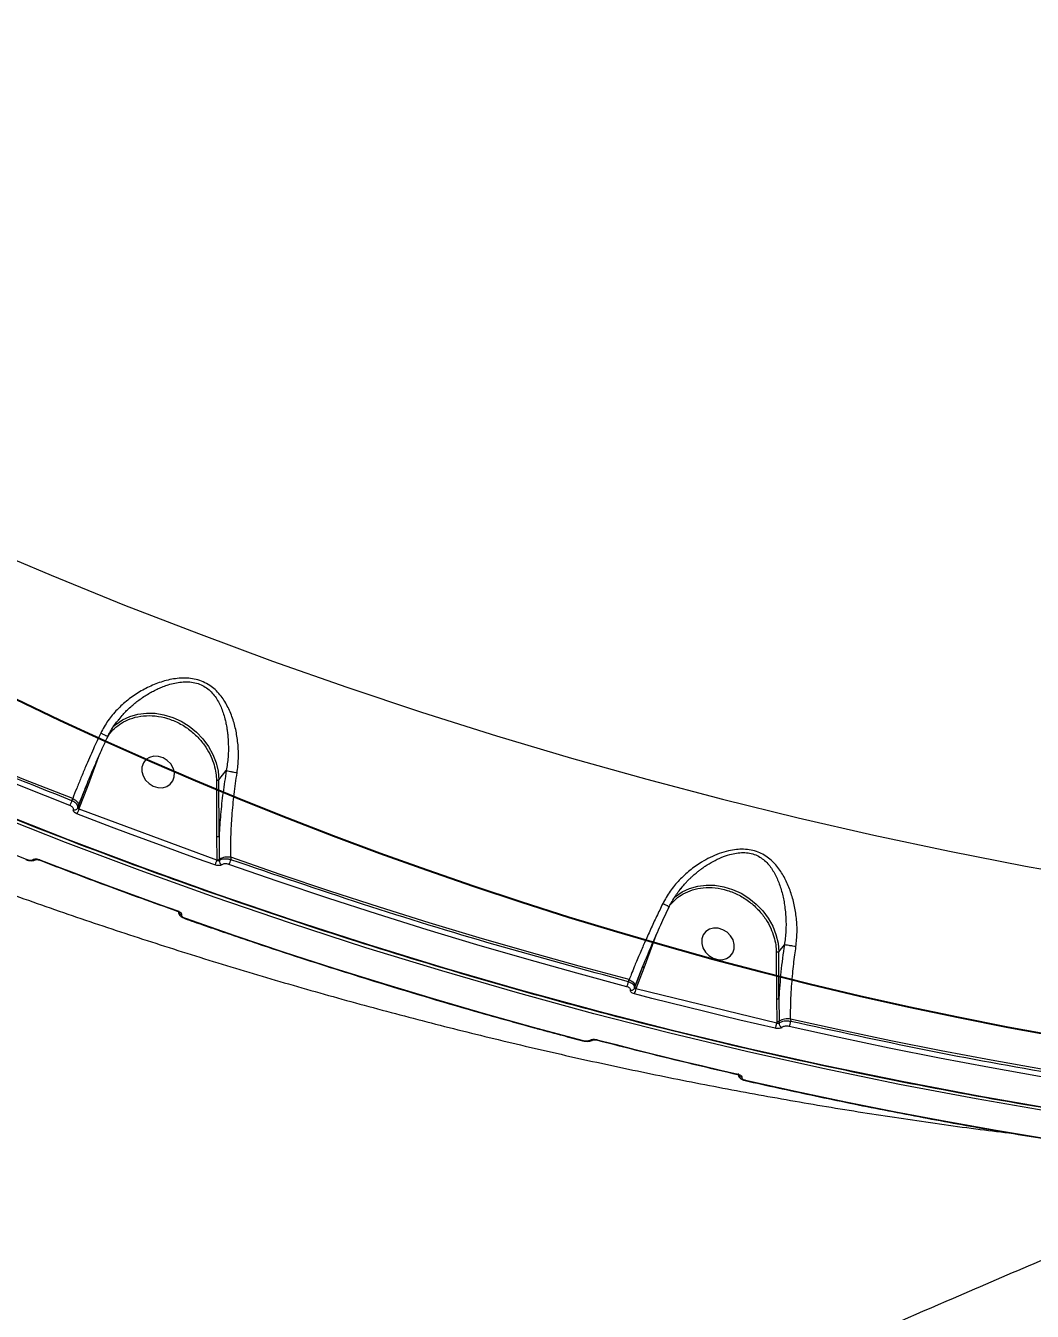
# Model space of a CAD drawing. Header units: millimetres. Extents: x -5609 to 5139, y -3980 to 3221.
# Drawn here: x 2140.8 to 2401.5, y -671.4 to -338.4 of the extents above; entities that cross this region are included whole.
import ezdxf

# ---------------------------------------------------------------- set-up
doc = ezdxf.new("R2010")
doc.units = ezdxf.units.MM
for name, color, linetype in [('DIKOM_ОБЪЕКТ', 7, 'Continuous'), ('DIKOM_РАЗМЕР_ЗОНА', 7, 'Continuous'), ('DIKOM_РАЗМЕР_ОБЪЕКТА', 7, 'Continuous')]:
    doc.layers.add(name, color=color, linetype=linetype)
doc.styles.add('style1', font='arial.ttf', dxfattribs={"width": 0.8})
doc.dimstyles.new('1-50', dxfattribs={"dimtxt": 300, "dimasz": 200, "dimexe": 100, "dimexo": 0, "dimgap": 100, "dimtad": 1, "dimtxsty": 'style1', "dimcen": 200, "dimclrd": 7, "dimclre": 7, "dimclrt": 7, "dimadec": 1, "dimazin": 2, "dimtfac": 1, "dimtmove": 0, "dimatfit": 2, "dimfxl": 0, "dimlwd": 25, "dimlwe": 18, "dimarcsym": 0})

# ---------------------------------------------------------------- blocks, each defined once
blk = doc.blocks.new('A$Cc336a1e3')
at = {"color": 7, "linetype": 'Continuous', "lineweight": 15}
for p, q in [((4984.88, 754.58), (4985.09, 754.88)), ((4984.91, 754.55), (4985.14, 754.84)), ((5011, 739.19), (5012.92, 741.56)), ((5011.05, 724.63), (5011, 739.19)), ((4974.64, 732.4), (4976.67, 737.69)), ((4974.94, 732.02), (4976.95, 737.27)), ((5010.36, 739.05), (5010.41, 724.5)), ((4972.93, 733.76), (4973.13, 734.3)), ((4974.46, 731.83), (4974.4, 731.79)), ((4974.64, 732.4), (4974.46, 731.93)), ((4974.46, 731.93), (4974.47, 732.16)), ((4974.79, 731.61), (4974.94, 732.02)), ((5010.47, 718.38), (4974.79, 731.61)), ((5010.41, 724.5), (5010.47, 718.5)), ((5011.05, 724.63), (5011.07, 718.6)), ((5010.47, 718.5), (5010.47, 718.38)), ((5011.08, 718.23), (5011.07, 718.6)), ((5014.09, 719.11), (5014.09, 718.5)), ((5130.5, 710.76), (5130.7, 711.02)), ((5000.55, 705.02), (5000.55, 704.92)), ((5155.99, 694.66), (5157.45, 696.46)), ((5155.35, 694.52), (5155.39, 682.47)), ((5156.03, 682.61), (5155.99, 694.66)), ((5118.76, 685.53), (5120.82, 690.92)), ((5119.06, 685.15), (5121.11, 690.5)), ((5117.04, 686.88), (5117.25, 687.43)), ((5118.63, 685.16), (5118.58, 685.08)), ((5118.76, 685.53), (5118.64, 685.2)), ((5118.64, 685.2), (5118.64, 685.43)), ((5119.02, 685.04), (5119.06, 685.15)), ((5155.46, 676.13), (5119.02, 685.04)), ((5156.03, 682.61), (5156.06, 676.69)), ((5155.39, 682.47), (5155.46, 676.59)), ((5155.46, 676.59), (5155.46, 676.13)), ((5156.06, 676.16), (5156.06, 676.69)), ((5159.07, 677.19), (5159.08, 676.6)), ((5145.53, 662.95), (5145.53, 662.86))]:
    blk.add_line(p, q, dxfattribs=at)
at = {"color": 8, "linetype": 'Continuous', "lineweight": 15}
for p, q in [((4976.95, 737.27), (4980.12, 745.76)), ((5000.54, 705.21), (5000.55, 705.02)), ((5121.11, 690.5), (5124.26, 698.96))]:
    blk.add_line(p, q, dxfattribs=at)
at = {"color": 7, "linetype": 'Continuous', "lineweight": 15, "flags": 128}
for points in [[(4948.63, 800.16), (4967.56, 792.14), (4986.58, 784.43), (5005.69, 777.04), (5024.88, 769.95), (5044.15, 763.19), (5063.49, 756.74), (5082.88, 750.61), (5102.34, 744.81), (5121.84, 739.33), (5141.39, 734.18), (5160.98, 729.35), (5180.59, 724.85), (5200.24, 720.69), (5219.9, 716.85), (5239.57, 713.35), (5259.25, 710.19), (5278.93, 707.36), (5298.61, 704.86), (5318.27, 702.7)], [(5365.81, 638.33), (5346.04, 639.44), (5326.24, 640.89), (5306.41, 642.67), (5286.57, 644.78), (5266.71, 647.22), (5246.84, 649.99), (5226.97, 653.1), (5207.11, 656.53), (5187.26, 660.29), (5167.42, 664.38), (5147.61, 668.79), (5127.82, 673.53), (5108.07, 678.6), (5088.36, 683.98), (5068.7, 689.69), (5049.09, 695.71), (5029.53, 702.05), (5010.05, 708.7), (4990.63, 715.67), (4971.29, 722.94), (4952.03, 730.53)], [(4952.69, 731.35), (4971.95, 723.76), (4991.29, 716.49), (5010.71, 709.52), (5030.2, 702.87), (5049.75, 696.53), (5069.36, 690.51), (5089.02, 684.8), (5108.73, 679.42), (5128.49, 674.35), (5148.27, 669.61), (5168.08, 665.2), (5187.92, 661.11), (5207.77, 657.35), (5227.64, 653.92), (5247.5, 650.81), (5267.37, 648.04), (5287.23, 645.6), (5307.08, 643.49), (5326.9, 641.71), (5346.7, 640.26), (5366.47, 639.15)], [(4972.38, 732.53), (4959.79, 737.51), (4947.24, 742.62), (4934.72, 747.86), (4922.25, 753.22), (4909.82, 758.72), (4897.43, 764.34), (4885.09, 770.1), (4872.8, 775.98)], [(4973.13, 734.3), (4960.52, 739.28), (4947.95, 744.4), (4935.42, 749.64), (4922.94, 755.02), (4910.49, 760.52), (4898.09, 766.15), (4885.73, 771.91), (4873.42, 777.8)], [(4861.52, 762.03), (4873.82, 756.15), (4886.16, 750.4), (4898.55, 744.78), (4910.98, 739.28), (4923.45, 733.91), (4935.96, 728.67), (4948.52, 723.57), (4961.11, 718.59)], [(4991.07, 742.5), (4991.05, 741.35), (4991.37, 740.18), (4992, 739.11), (4992.9, 738.2), (4993.99, 737.53), (4995.18, 737.17), (4996.38, 737.13), (4997.49, 737.42), (4998.42, 738.02), (4999.09, 738.88), (4999.45, 739.92), (4999.47, 741.07), (4999.15, 742.23), (4998.52, 743.31), (4997.62, 744.22), (4996.53, 744.89), (4995.34, 745.25), (4994.14, 745.29), (4993.03, 745), (4992.1, 744.4), (4991.43, 743.54), (4991.07, 742.5)], [(4973.13, 734.3), (4973.5, 734.1), (4973.84, 733.87), (4974.14, 733.63), (4974.37, 733.37), (4974.55, 733.12), (4974.65, 732.86), (4974.68, 732.62), (4974.64, 732.4)], [(5009.96, 717.13), (5005.48, 718.73), (5001, 720.34), (4996.53, 721.97), (4992.07, 723.62), (4987.61, 725.28), (4983.15, 726.96), (4978.69, 728.66), (4974.25, 730.37)], [(4960.99, 718.51), (4960.97, 718.52), (4960.97, 718.53)], [(4964.63, 718.48), (4969.08, 716.77), (4973.53, 715.07), (4977.99, 713.39), (4982.45, 711.73), (4986.92, 710.08), (4991.39, 708.45), (4995.86, 706.84), (5000.34, 705.24)], [(5116.62, 685.61), (5103.66, 689.09), (5090.72, 692.7), (5077.8, 696.45), (5064.91, 700.34), (5052.04, 704.36), (5039.19, 708.52), (5026.37, 712.82), (5013.58, 717.26)], [(5117.25, 687.43), (5104.27, 690.9), (5091.32, 694.52), (5078.39, 698.28), (5065.48, 702.17), (5052.59, 706.2), (5039.73, 710.36), (5026.89, 714.67), (5014.09, 719.11)], [(5000.21, 705.16), (5000.2, 705.17), (5000.19, 705.18)], [(5002.31, 703.31), (5015.1, 698.88), (5027.91, 694.58), (5040.76, 690.42), (5053.63, 686.39), (5066.53, 682.51), (5079.45, 678.76), (5092.38, 675.14), (5105.34, 671.67)], [(5136.06, 697.97), (5136.04, 696.82), (5136.36, 695.66), (5136.99, 694.58), (5137.89, 693.67), (5138.98, 693), (5140.18, 692.64), (5141.38, 692.6), (5142.48, 692.89), (5143.41, 693.49), (5144.08, 694.35), (5144.45, 695.39), (5144.47, 696.54), (5144.15, 697.71), (5143.51, 698.78), (5142.61, 699.69), (5141.52, 700.36), (5140.33, 700.72), (5139.13, 700.76), (5138.02, 700.47), (5137.1, 699.87), (5136.42, 699.01), (5136.06, 697.97)], [(5117.25, 687.43), (5117.62, 687.23), (5117.96, 687), (5118.26, 686.76), (5118.49, 686.5), (5118.67, 686.24), (5118.77, 685.99), (5118.8, 685.75), (5118.76, 685.53)], [(5155.06, 674.85), (5150.5, 675.9), (5145.93, 676.97), (5141.37, 678.06), (5136.81, 679.17), (5132.26, 680.29), (5127.7, 681.43), (5123.15, 682.59), (5118.6, 683.77)], [(5263.05, 658.15), (5250.04, 660.03), (5237.03, 662.06), (5224.03, 664.23), (5211.02, 666.54), (5198.02, 668.99), (5185.03, 671.59), (5172.05, 674.32), (5159.07, 677.19)], [(5262.53, 656.29), (5249.54, 658.17), (5236.55, 660.2), (5223.56, 662.37), (5210.57, 664.68), (5197.59, 667.13), (5184.61, 669.72), (5171.64, 672.45), (5158.68, 675.32)], [(5105.21, 671.59), (5105.18, 671.61), (5105.18, 671.61)], [(5108.98, 671.87), (5113.53, 670.7), (5118.09, 669.54), (5122.64, 668.4), (5127.2, 667.28), (5131.76, 666.17), (5136.32, 665.08), (5140.88, 664.01), (5145.44, 662.95)], [(5145.32, 662.88), (5145.28, 662.89), (5145.28, 662.89)], [(5147.41, 661.37), (5160.37, 658.51), (5173.34, 655.78), (5186.31, 653.19), (5199.3, 650.74), (5212.28, 648.43), (5225.27, 646.26), (5238.27, 644.23), (5251.26, 642.34)]]:
    blk.add_lwpolyline(points, dxfattribs=at)
at = {"color": 8, "linetype": 'Continuous', "lineweight": 15, "flags": 128}
for points in [[(4983.35, 752.63), (4984.29, 753.5), (4986.01, 754.68), (4987.93, 755.58), (4990.01, 756.18), (4992.22, 756.45), (4994.49, 756.4), (4996.78, 756.02), (4999.05, 755.32), (5001.23, 754.33), (5003.29, 753.05), (5005.18, 751.52), (5006.86, 749.77), (5008.29, 747.84), (5009.43, 745.77), (5010.28, 743.61), (5010.8, 741.4), (5011, 739.19)], [(5128.62, 708.38), (5129.28, 708.97), (5131, 710.16), (5132.92, 711.06), (5135.01, 711.65), (5137.21, 711.92), (5139.48, 711.87), (5141.78, 711.49), (5144.04, 710.8), (5146.23, 709.8), (5148.28, 708.52), (5150.17, 706.99), (5151.85, 705.24), (5153.28, 703.31), (5154.43, 701.24), (5155.28, 699.08), (5155.8, 696.87), (5155.99, 694.66)]]:
    blk.add_lwpolyline(points, dxfattribs=at)
at = {"color": 8, "linetype": 'Continuous', "lineweight": 15}
for centre, radius, start, end in [((4977.12, 737.75), 0.504, 199.7453, 250.8323), ((4960.98, 718.65), 0.137, 272.3183, 334.0949), ((4963.24, 719.22), 0.788, 241.4248, 302.8224), ((5000.22, 705.3), 0.137, 269.3515, 334.4231), ((5121.27, 690.98), 0.504, 199.7207, 250.857), ((5105.22, 671.74), 0.143, 269.073, 331.0789), ((5107.43, 672.48), 0.758, 248.7708, 303.4003), ((5145.31, 663.03), 0.156, 274.9065, 329.4685)]:
    blk.add_arc(centre, radius, start, end, dxfattribs=at)
at = {"color": 7, "linetype": 'Continuous', "lineweight": 15}
for centre, radius, start, end in [((4970.79, 732.64), 4.13, 326.7904, 345.6093), ((5013.26, 714.83), 4.36, 78.9886, 120.0749), ((5010.64, 719.35), 0.871, 258.9814, 300.0865), ((5012.28, 718.28), 1.2, 182.2112, 245.0146), ((5010.39, 719.29), 3.79, 327.4478, 347.9046), ((5115.98, 685.35), 3.06, 328.853, 354.1951), ((5155.62, 677.44), 0.871, 258.9718, 300.0887), ((5158.24, 672.92), 4.36, 78.9872, 120.0763), ((5157.27, 676.22), 1.21, 183.0197, 251.0369), ((5156.2, 676.78), 2.88, 329.5579, 356.4229)]:
    blk.add_arc(centre, radius, start, end, dxfattribs=at)
for points, knots in [([(5134.37, 1449.42), (5133.03, 1446.04), (5130.34, 1439.28), (5125.62, 1428.11), (5120.41, 1416.2), (5114.67, 1403.52), (5108.56, 1390.4), (5102.13, 1376.93), (5095.43, 1363.19), (5089.59, 1351.42), (5084.8, 1341.92), (5081.24, 1334.89), (5077.59, 1327.76), (5073.86, 1320.51), (5068.63, 1310.44), (5061.75, 1297.31), (5053, 1280.87), (5043.83, 1263.83), (5034.23, 1246.24), (5024.44, 1228.53), (5014.52, 1210.78), (5004.5, 1193.04), (4996.48, 1179.01), (4990.64, 1168.84), (4987.06, 1162.65), (4983.45, 1156.42), (4979.81, 1150.17), (4976.15, 1143.88), (4972.45, 1137.57), (4966.47, 1127.4), (4958.13, 1113.31), (4947.37, 1095.31), (4936.42, 1077.19), (4925.33, 1059.01), (4914.37, 1041.25), (4903.58, 1023.93), (4892.98, 1007.11), (4884.54, 993.86), (4878.24, 984.06), (4874.07, 977.6), (4869.91, 971.18), (4865.75, 964.8), (4861.61, 958.46), (4855.38, 948.99), (4847.14, 936.57), (4837.01, 921.52), (4827.09, 906.98), (4817.39, 893), (4807.96, 879.63), (4798.82, 866.91), (4790, 854.88), (4781.54, 843.61), (4773.43, 833.06), (4768.39, 826.76), (4765.86, 823.6)], [0, 0, 0, 0, 0.024819, 0.049681, 0.074585, 0.099531, 0.12452, 0.147882, 0.17128, 0.194715, 0.205777, 0.216847, 0.227925, 0.239011, 0.250106, 0.273561, 0.297359, 0.321499, 0.345981, 0.370806, 0.394284, 0.418061, 0.442135, 0.45031, 0.458518, 0.466761, 0.475037, 0.483347, 0.49169, 0.500068, 0.523695, 0.547624, 0.571855, 0.596389, 0.621225, 0.644678, 0.668395, 0.692375, 0.701869, 0.711403, 0.720978, 0.730593, 0.740249, 0.749946, 0.774408, 0.798991, 0.823695, 0.848519, 0.873464, 0.898529, 0.923716, 0.949023, 0.974451, 1, 1, 1, 1]), ([(5154.11, 1363.41), (5152.59, 1360.17), (5149.54, 1353.71), (5144.57, 1343.41), (5139.33, 1332.74), (5133.78, 1321.64), (5128.31, 1310.84), (5122.95, 1300.4), (5117.76, 1290.4), (5112.34, 1280.09), (5106.71, 1269.46), (5100.87, 1258.54), (5094.93, 1247.53), (5088.88, 1236.43), (5082.76, 1225.28), (5076.44, 1213.86), (5069.93, 1202.19), (5063.23, 1190.29), (5056.8, 1178.94), (5050.66, 1168.18), (5044.84, 1158.05), (5038.91, 1147.78), (5032.86, 1137.39), (5026.72, 1126.88), (5020.47, 1116.27), (5012.84, 1103.39), (5003.76, 1088.18), (4993.2, 1070.68), (4982.46, 1053.06), (4973.16, 1037.96), (4965.33, 1025.37), (4959.03, 1015.28), (4952.69, 1005.22), (4946.34, 995.2), (4939.98, 985.24), (4933.62, 975.33), (4926.6, 964.49), (4918.96, 952.78), (4910.72, 940.3), (4902.56, 928.07), (4894.5, 916.12), (4885.99, 903.66), (4877.11, 890.85), (4867.95, 877.87), (4859.06, 865.49), (4853.45, 857.88), (4850.63, 854.06)], [0, 0, 0, 0, 0.025201, 0.050426, 0.075478, 0.100439, 0.125533, 0.145965, 0.166556, 0.187307, 0.208217, 0.229287, 0.250516, 0.270801, 0.291287, 0.311973, 0.332861, 0.35395, 0.375239, 0.39266, 0.410236, 0.427968, 0.445856, 0.463899, 0.482097, 0.500451, 0.530196, 0.560356, 0.590931, 0.62192, 0.639817, 0.657849, 0.676017, 0.69432, 0.712759, 0.731334, 0.750044, 0.774713, 0.799566, 0.824602, 0.849822, 0.875227, 0.906171, 0.937281, 0.968557, 1, 1, 1, 1]), ([(4765.74, 823.51), (4767.12, 822.69), (4769.48, 821.3), (4772.54, 819.52), (4774.91, 818.14), (4778.55, 816.03), (4785.51, 812.03), (4798.99, 804.42), (4816.76, 794.71), (4837.11, 784.04), (4861.96, 771.49), (4892.26, 757.04), (4926.85, 741.74), (4960.47, 727.94), (4993.03, 715.55), (5025.81, 704.05), (5058.97, 693.37), (5092.49, 683.54), (5126.35, 674.6), (5160.32, 666.62), (5194.35, 659.59), (5229.57, 653.32), (5265.93, 647.93), (5301.91, 643.74), (5330.19, 641.27), (5346.58, 640.17), (5352.58, 639.81), (5354.34, 639.71), (5356.3, 639.6), (5358.83, 639.46), (5362.24, 639.27), (5364.82, 639.15), (5366.27, 639.08)], [0, 0, 0, 0, 0.007395, 0.012651, 0.01635, 0.020071, 0.032042, 0.053428, 0.091616, 0.125713, 0.15981, 0.220696, 0.281581, 0.335944, 0.390306, 0.444669, 0.499032, 0.554384, 0.609735, 0.665086, 0.720438, 0.77579, 0.836676, 0.897563, 0.951144, 0.97472, 0.977721, 0.980527, 0.983306, 0.987344, 0.992909, 1, 1, 1, 1]), ([(4784.86, 785.99), (4786.68, 785.02), (4794.19, 780.99), (4807.51, 774.11), (4824.84, 765.43), (4842.29, 757.03), (4859.86, 748.9), (4877.53, 741.05), (4895.3, 733.47), (4913.17, 726.16), (4931.13, 719.14), (4949.18, 712.4), (4967.31, 705.94), (4985.52, 699.77), (5003.8, 693.88), (5022.15, 688.29), (5040.56, 682.98), (5059.03, 677.97), (5077.54, 673.26), (5096.11, 668.84), (5114.71, 664.71), (5133.36, 660.89), (5152.03, 657.36), (5170.72, 654.13), (5189.44, 651.22), (5204.76, 649.04), (5213.84, 647.94), (5216.68, 647.59)], [0, 0, 0, 0, 0.01342, 0.055583, 0.097745, 0.139904, 0.182057, 0.224204, 0.266344, 0.308478, 0.350604, 0.392721, 0.434829, 0.476927, 0.519015, 0.561091, 0.603154, 0.645204, 0.68724, 0.72926, 0.771264, 0.813251, 0.85522, 0.89717, 0.939098, 0.981007, 1, 1, 1, 1]), ([(4972.93, 733.76), (4961.75, 738.22), (4939.41, 747.13), (4906.22, 761.61), (4884.36, 771.98), (4873.42, 777.17)], [0, 0, 0, 0, 0.333329, 0.666673, 1, 1, 1, 1]), ([(5015.72, 740.97), (5015.86, 742.19), (5016.14, 744.64), (5016.01, 748.27), (5015.5, 751.8), (5014.59, 755.18), (5013.26, 758.36), (5011.69, 760.82), (5010.07, 762.54), (5008.62, 763.69), (5006.97, 764.59), (5005.13, 765.21), (5003.17, 765.52), (5001.21, 765.55), (4999.25, 765.33), (4996.76, 764.8), (4993.78, 763.75), (4990.43, 762.03), (4987.36, 759.91), (4984.59, 757.4), (4982.17, 754.55), (4980.98, 752.37), (4980.39, 751.28)], [0, 0, 0, 0, 0.060876, 0.122262, 0.183725, 0.245804, 0.307727, 0.370777, 0.403958, 0.434893, 0.467535, 0.500179, 0.531668, 0.565147, 0.597098, 0.628918, 0.691936, 0.754152, 0.816307, 0.877599, 0.939, 1, 1, 1, 1]), ([(4982.04, 750.01), (4982.47, 750.86), (4983.27, 752.46), (4984.36, 753.9), (4984.88, 754.58)], [0, 0, 0, 0, 0.529099, 1, 1, 1, 1]), ([(4980.39, 751.28), (4979.76, 749.92), (4978.39, 746.98), (4976.7, 743.11), (4975.27, 739.71), (4974.15, 736.95), (4973.47, 735.18), (4973.13, 734.3)], [0, 0, 0, 0, 0.23302, 0.500589, 0.666507, 0.833049, 1, 1, 1, 1]), ([(4974.67, 732.51), (4975.26, 734.05), (4976.4, 737.03), (4978.32, 741.67), (4980.26, 746.12), (4981.59, 749.03), (4982.24, 750.43)], [0, 0, 0, 0, 0.273601, 0.530393, 0.773729, 1, 1, 1, 1]), ([(5011, 739.19), (5010.97, 739.16), (5010.91, 739.11), (5010.75, 739.06), (5010.55, 739.03), (5010.42, 739.05), (5010.36, 739.05)], [0, 0, 0, 0, 0.250036, 0.499918, 0.750068, 1, 1, 1, 1]), ([(5012.92, 741.56), (5012.62, 739.67), (5012.02, 735.88), (5011.39, 730.17), (5011.16, 726.48), (5011.05, 724.63)], [0, 0, 0, 0, 0.332579, 0.667042, 1, 1, 1, 1]), ([(5015.72, 740.97), (5015.48, 741.01), (5015.04, 741.08), (5014.5, 741.18), (5014.19, 741.25), (5014.05, 741.27), (5014.01, 741.28), (5014, 741.28), (5013.73, 741.34), (5013.26, 741.45), (5013.03, 741.53), (5012.92, 741.56)], [0, 0, 0, 0, 0.206208, 0.364551, 0.463812, 0.490104, 0.497324, 0.499511, 0.500678, 0.759681, 1, 1, 1, 1]), ([(5012.92, 741.56), (5012.92, 741.56), (5012.92, 741.56), (5012.92, 741.56), (5012.92, 741.56)], [0, 0, 0, 0, 0.469476, 1, 1, 1, 1]), ([(5014.09, 719.11), (5014.08, 719.97), (5014.06, 721.69), (5014.12, 724.43), (5014.24, 727.13), (5014.42, 729.92), (5014.65, 732.63), (5014.95, 735.46), (5015.3, 738.22), (5015.58, 740.07), (5015.72, 740.97)], [0, 0, 0, 0, 0.125634, 0.250413, 0.385747, 0.499689, 0.630686, 0.750897, 0.878946, 1, 1, 1, 1]), ([(4972.38, 732.53), (4972.43, 732.6), (4972.52, 732.73), (4972.68, 733.06), (4972.83, 733.43), (4972.89, 733.66), (4972.93, 733.76)], [0, 0, 0, 0, 0.240608, 0.499978, 0.75935, 1, 1, 1, 1]), ([(4973.31, 731.45), (4973.33, 731.54), (4973.36, 731.73), (4973.17, 732.03), (4972.85, 732.32), (4972.54, 732.46), (4972.38, 732.53)], [0, 0, 0, 0, 0.250292, 0.500287, 0.750175, 1, 1, 1, 1]), ([(4974.25, 730.37), (4974.09, 730.44), (4973.78, 730.59), (4973.45, 730.87), (4973.27, 731.18), (4973.3, 731.36), (4973.31, 731.45)], [0, 0, 0, 0, 0.249868, 0.499738, 0.749749, 1, 1, 1, 1]), ([(4973.31, 731.45), (4973.43, 731.43), (4973.67, 731.38), (4974.03, 731.46), (4974.32, 731.65), (4974.42, 731.84), (4974.46, 731.93)], [0, 0, 0, 0, 0.241242, 0.500011, 0.7588, 1, 1, 1, 1]), ([(4974.52, 731.74), (4974.5, 731.77), (4974.44, 731.83), (4974.46, 731.89), (4974.46, 731.93)], [0, 0, 0, 0, 0.504506, 1, 1, 1, 1]), ([(4974.79, 731.61), (4974.73, 731.63), (4974.62, 731.66), (4974.55, 731.71), (4974.52, 731.74)], [0, 0, 0, 0, 0.534533, 1, 1, 1, 1]), ([(4974.94, 732.02), (4974.9, 732.05), (4974.79, 732.1), (4974.69, 732.21), (4974.63, 732.31), (4974.64, 732.37), (4974.64, 732.4)], [0, 0, 0, 0, 0.242135, 0.500023, 0.757999, 1, 1, 1, 1]), ([(5010.41, 724.5), (5010.47, 724.49), (5010.57, 724.48), (5010.7, 724.49), (5010.79, 724.51), (5010.88, 724.53), (5010.98, 724.57), (5011.02, 724.61), (5011.05, 724.63)], [0, 0, 0, 0, 0.239674, 0.368309, 0.500037, 0.631588, 0.760484, 1, 1, 1, 1]), ([(5160.45, 695.99), (5160.58, 697.22), (5160.83, 699.68), (5160.62, 703.33), (5160.06, 706.86), (5159.13, 710.21), (5157.83, 713.34), (5156.11, 716.22), (5154.2, 718.34), (5152.29, 719.71), (5150.65, 720.51), (5148.84, 721.04), (5146.92, 721.24), (5144.96, 721.16), (5142.83, 720.8), (5140.55, 720.11), (5138.21, 719.11), (5135.64, 717.69), (5132.91, 715.77), (5130.18, 713.23), (5127.76, 710.38), (5126.56, 708.21), (5125.95, 707.12)], [0, 0, 0, 0, 0.06103, 0.122224, 0.18367, 0.245488, 0.3076, 0.369819, 0.433523, 0.466862, 0.498205, 0.530696, 0.563163, 0.59425, 0.627591, 0.669741, 0.711897, 0.753655, 0.815791, 0.877565, 0.938677, 1, 1, 1, 1]), ([(4960.99, 718.51), (4961.22, 718.43), (4961.7, 718.28), (4962.44, 718.21), (4963.14, 718.28), (4963.49, 718.47), (4963.67, 718.56)], [0, 0, 0, 0, 0.250589, 0.498855, 0.748187, 1, 1, 1, 1]), ([(4961.11, 718.59), (4961.27, 718.53), (4961.61, 718.42), (4962.12, 718.36), (4962.57, 718.39), (4962.77, 718.49), (4962.87, 718.53)], [0, 0, 0, 0, 0.250026, 0.499892, 0.749902, 1, 1, 1, 1]), ([(4962.87, 718.53), (4962.96, 718.58), (4963.16, 718.68), (4963.62, 718.71), (4964.13, 718.65), (4964.46, 718.54), (4964.63, 718.48)], [0, 0, 0, 0, 0.250156, 0.500151, 0.750078, 1, 1, 1, 1]), ([(4963.66, 718.55), (4963.66, 718.55), (4963.67, 718.55), (4963.72, 718.55), (4963.81, 718.55), (4963.94, 718.54), (4964.1, 718.52), (4964.3, 718.48), (4964.44, 718.43), (4964.51, 718.4)], [0, 0, 0, 0, 0.104309, 0.225305, 0.355417, 0.497489, 0.65146, 0.819009, 1, 1, 1, 1]), ([(4964.49, 718.42), (4970.24, 716.22), (4982.1, 711.67), (4994.04, 707.38), (5000.19, 705.18)], [0, 0, 0, 0, 0.484374, 1, 1, 1, 1]), ([(5009.96, 717.13), (5010, 717.2), (5010.09, 717.33), (5010.24, 717.66), (5010.38, 718.04), (5010.44, 718.27), (5010.47, 718.38)], [0, 0, 0, 0, 0.24047, 0.500001, 0.759417, 1, 1, 1, 1]), ([(5011.77, 717.19), (5011.67, 717.13), (5011.46, 717.01), (5010.99, 716.95), (5010.47, 716.98), (5010.13, 717.08), (5009.96, 717.13)], [0, 0, 0, 0, 0.250114, 0.50011, 0.749885, 1, 1, 1, 1]), ([(5011.08, 718.23), (5011.06, 718.22), (5011.03, 718.2), (5010.95, 718.18), (5010.81, 718.2), (5010.64, 718.26), (5010.53, 718.34), (5010.47, 718.38)], [0, 0, 0, 0, 0.112086, 0.228489, 0.476756, 0.73299, 1, 1, 1, 1]), ([(5014.09, 718.5), (5013.81, 718.56), (5013.24, 718.68), (5012.36, 718.68), (5011.58, 718.54), (5011.24, 718.33), (5011.08, 718.23)], [0, 0, 0, 0, 0.248544, 0.497992, 0.754255, 1, 1, 1, 1]), ([(5013.58, 717.26), (5013.41, 717.31), (5013.07, 717.41), (5012.55, 717.44), (5012.07, 717.37), (5011.87, 717.25), (5011.77, 717.19)], [0, 0, 0, 0, 0.250075, 0.499946, 0.74992, 1, 1, 1, 1]), ([(5117.04, 686.88), (5105.54, 690.01), (5082.53, 696.25), (5048.19, 706.8), (5025.46, 714.6), (5014.09, 718.5)], [0, 0, 0, 0, 0.333329, 0.666674, 1, 1, 1, 1]), ([(5127.48, 706.02), (5127.94, 706.91), (5128.84, 708.68), (5130.05, 710.26), (5130.66, 711.06)], [0, 0, 0, 0, 0.498929, 1, 1, 1, 1]), ([(5125.95, 707.12), (5125.42, 706.02), (5124.34, 703.79), (5122.76, 700.4), (5121.52, 697.65), (5120.57, 695.47), (5119.86, 693.84), (5119.19, 692.23), (5118.48, 690.53), (5117.85, 688.96), (5117.42, 687.88), (5117.25, 687.43)], [0, 0, 0, 0, 0.162938, 0.328006, 0.500248, 0.573839, 0.656944, 0.749556, 0.822721, 0.924854, 1, 1, 1, 1]), ([(5118.79, 685.64), (5119.47, 687.43), (5120.8, 690.89), (5123.07, 696.3), (5125.35, 701.48), (5126.93, 704.84), (5127.69, 706.46)], [0, 0, 0, 0, 0.273557, 0.53077, 0.774161, 1, 1, 1, 1]), ([(5000.22, 705.16), (5000.27, 705.14), (5000.37, 705.11), (5000.42, 705.14), (5000.45, 705.15)], [0, 0, 0, 0, 0.53155, 1, 1, 1, 1]), ([(5000.34, 705.24), (5000.5, 705.17), (5000.81, 705.04), (5001.16, 704.79), (5001.36, 704.51), (5001.33, 704.35), (5001.32, 704.27)], [0, 0, 0, 0, 0.24991, 0.499848, 0.749831, 1, 1, 1, 1]), ([(5000.52, 704.93), (5000.54, 704.79), (5000.6, 704.46), (5000.91, 704.01), (5001.43, 703.55), (5001.92, 703.35), (5002.18, 703.24)], [0, 0, 0, 0, 0.183237, 0.416534, 0.692232, 1, 1, 1, 1]), ([(5001.32, 704.27), (5001.22, 704.31), (5001.01, 704.39), (5000.75, 704.62), (5000.58, 704.9), (5000.55, 705.11), (5000.54, 705.21)], [0, 0, 0, 0, 0.242651, 0.499984, 0.757294, 1, 1, 1, 1]), ([(5001.32, 704.27), (5001.31, 704.19), (5001.29, 704.03), (5001.49, 703.76), (5001.83, 703.5), (5002.15, 703.38), (5002.31, 703.31)], [0, 0, 0, 0, 0.250222, 0.500247, 0.750123, 1, 1, 1, 1]), ([(5002.16, 703.25), (5003.78, 702.68), (5006.67, 701.67), (5010.48, 700.35), (5013.45, 699.33), (5015.93, 698.48), (5018.3, 697.68), (5023.71, 695.86), (5035.16, 692.07), (5054.53, 685.94), (5072.04, 680.74), (5084.48, 677.23), (5088.95, 675.99), (5092.6, 674.98), (5095.91, 674.08), (5100.22, 672.92), (5103.42, 672.08), (5105.18, 671.61)], [0, 0, 0, 0, 0.047515, 0.084812, 0.111895, 0.134467, 0.157566, 0.181154, 0.292807, 0.492189, 0.745945, 0.801741, 0.852946, 0.875437, 0.907424, 0.948946, 1, 1, 1, 1]), ([(5157.45, 696.46), (5157.12, 694.12), (5156.46, 689.44), (5156.18, 684.88), (5156.03, 682.61)], [0, 0, 0, 0, 0.500727, 1, 1, 1, 1]), ([(5160.45, 695.99), (5160.19, 696.03), (5159.73, 696.09), (5159.15, 696.18), (5158.81, 696.23), (5158.67, 696.26), (5158.63, 696.26), (5158.62, 696.27), (5158.62, 696.27), (5158.62, 696.27), (5158.4, 696.33), (5157.8, 696.39), (5157.56, 696.44), (5157.45, 696.46)], [0, 0, 0, 0, 0.208187, 0.368013, 0.466858, 0.492059, 0.498537, 0.500208, 0.500689, 0.50083, 0.50092, 0.758125, 1, 1, 1, 1]), ([(5157.45, 696.46), (5157.45, 696.46), (5157.45, 696.46), (5157.45, 696.46), (5157.45, 696.46)], [0, 0, 0, 0, 0.466348, 1, 1, 1, 1]), ([(5159.07, 677.19), (5159.07, 678.18), (5159.07, 680.22), (5159.18, 683.29), (5159.36, 686.25), (5159.59, 688.94), (5159.85, 691.43), (5160.13, 693.77), (5160.35, 695.27), (5160.45, 695.99)], [0, 0, 0, 0, 0.166914, 0.343411, 0.499295, 0.637445, 0.766948, 0.8878, 1, 1, 1, 1]), ([(5155.99, 694.66), (5155.96, 694.63), (5155.9, 694.58), (5155.74, 694.53), (5155.54, 694.51), (5155.42, 694.52), (5155.35, 694.52)], [0, 0, 0, 0, 0.250036, 0.499918, 0.750068, 1, 1, 1, 1]), ([(5116.62, 685.61), (5116.66, 685.68), (5116.75, 685.82), (5116.88, 686.15), (5116.99, 686.53), (5117.02, 686.77), (5117.04, 686.88)], [0, 0, 0, 0, 0.240664, 0.499987, 0.759361, 1, 1, 1, 1]), ([(5117.61, 684.69), (5117.62, 684.78), (5117.65, 684.95), (5117.44, 685.22), (5117.1, 685.46), (5116.78, 685.56), (5116.62, 685.61)], [0, 0, 0, 0, 0.250181, 0.50024, 0.750108, 1, 1, 1, 1]), ([(5118.6, 683.77), (5118.44, 683.82), (5118.11, 683.92), (5117.77, 684.16), (5117.57, 684.42), (5117.59, 684.6), (5117.61, 684.69)], [0, 0, 0, 0, 0.249823, 0.499692, 0.749716, 1, 1, 1, 1]), ([(5117.61, 684.69), (5117.71, 684.68), (5117.94, 684.66), (5118.25, 684.76), (5118.51, 684.94), (5118.59, 685.12), (5118.64, 685.2)], [0, 0, 0, 0, 0.242758, 0.500042, 0.757369, 1, 1, 1, 1]), ([(5119.02, 685.04), (5118.96, 685.04), (5118.84, 685.03), (5118.71, 685.06), (5118.64, 685.11), (5118.63, 685.16), (5118.63, 685.19), (5118.64, 685.2)], [0, 0, 0, 0, 0.267023, 0.523112, 0.771385, 0.887708, 1, 1, 1, 1]), ([(5119.06, 685.15), (5119.01, 685.18), (5118.91, 685.23), (5118.81, 685.34), (5118.75, 685.44), (5118.76, 685.5), (5118.76, 685.53)], [0, 0, 0, 0, 0.242103, 0.500049, 0.757985, 1, 1, 1, 1]), ([(5155.39, 682.47), (5155.46, 682.47), (5155.55, 682.46), (5155.68, 682.47), (5155.78, 682.48), (5155.87, 682.51), (5155.96, 682.54), (5156, 682.58), (5156.03, 682.61)], [0, 0, 0, 0, 0.239421, 0.368381, 0.499863, 0.631585, 0.760487, 1, 1, 1, 1]), ([(5155.06, 674.85), (5155.1, 674.91), (5155.19, 675.05), (5155.32, 675.39), (5155.41, 675.77), (5155.44, 676.01), (5155.46, 676.13)], [0, 0, 0, 0, 0.240583, 0.499976, 0.75944, 1, 1, 1, 1]), ([(5155.8, 676.07), (5155.74, 676.07), (5155.63, 676.07), (5155.52, 676.11), (5155.46, 676.13)], [0, 0, 0, 0, 0.46506, 1, 1, 1, 1]), ([(5156.06, 676.16), (5156.03, 676.13), (5155.96, 676.09), (5155.85, 676.07), (5155.8, 676.07)], [0, 0, 0, 0, 0.495569, 1, 1, 1, 1]), ([(5159.08, 676.6), (5158.77, 676.64), (5158.2, 676.72), (5157.33, 676.66), (5156.56, 676.48), (5156.23, 676.26), (5156.06, 676.16)], [0, 0, 0, 0, 0.26374, 0.499778, 0.750624, 1, 1, 1, 1]), ([(5262.84, 657.58), (5251.3, 659.29), (5228.22, 662.72), (5193.61, 669.06), (5170.59, 674.09), (5159.08, 676.6)], [0, 0, 0, 0, 0.333328, 0.666673, 1, 1, 1, 1]), ([(5156.87, 675.08), (5156.77, 675.01), (5156.57, 674.88), (5156.1, 674.78), (5155.58, 674.75), (5155.23, 674.81), (5155.06, 674.85)], [0, 0, 0, 0, 0.250152, 0.500231, 0.75004, 1, 1, 1, 1]), ([(5158.68, 675.32), (5158.51, 675.35), (5158.17, 675.41), (5157.64, 675.38), (5157.18, 675.28), (5156.97, 675.14), (5156.87, 675.08)], [0, 0, 0, 0, 0.249935, 0.499841, 0.749823, 1, 1, 1, 1]), ([(5105.21, 671.59), (5105.47, 671.54), (5105.96, 671.44), (5106.72, 671.45), (5107.37, 671.57), (5107.69, 671.75), (5107.85, 671.84)], [0, 0, 0, 0, 0.26877, 0.52401, 0.767664, 1, 1, 1, 1]), ([(5105.34, 671.67), (5105.51, 671.63), (5105.86, 671.56), (5106.39, 671.55), (5106.86, 671.61), (5107.06, 671.72), (5107.16, 671.77)], [0, 0, 0, 0, 0.250068, 0.499914, 0.749875, 1, 1, 1, 1]), ([(5107.16, 671.77), (5107.26, 671.82), (5107.46, 671.93), (5107.93, 671.99), (5108.46, 671.98), (5108.81, 671.91), (5108.98, 671.87)], [0, 0, 0, 0, 0.250053, 0.500056, 0.749953, 1, 1, 1, 1]), ([(5107.85, 671.84), (5107.85, 671.84), (5107.86, 671.84), (5107.9, 671.85), (5107.97, 671.87), (5108.09, 671.88), (5108.24, 671.88), (5108.43, 671.87), (5108.64, 671.85), (5108.78, 671.81), (5108.85, 671.8)], [0, 0, 0, 0, 0.071934, 0.17754, 0.291131, 0.412991, 0.544897, 0.686666, 0.838199, 1, 1, 1, 1]), ([(5108.82, 671.82), (5114.7, 670.31), (5126.84, 667.19), (5139, 664.36), (5145.28, 662.89)], [0, 0, 0, 0, 0.48437, 1, 1, 1, 1]), ([(5145.31, 662.88), (5145.36, 662.86), (5145.43, 662.85), (5145.45, 662.89), (5145.46, 662.9)], [0, 0, 0, 0, 0.69926, 1, 1, 1, 1]), ([(5145.44, 662.95), (5145.6, 662.91), (5145.92, 662.82), (5146.27, 662.61), (5146.46, 662.38), (5146.44, 662.23), (5146.43, 662.16)], [0, 0, 0, 0, 0.249785, 0.499713, 0.749741, 1, 1, 1, 1]), ([(5145.5, 662.87), (5145.53, 662.72), (5145.59, 662.38), (5145.93, 661.94), (5146.49, 661.53), (5147.01, 661.38), (5147.28, 661.3)], [0, 0, 0, 0, 0.186148, 0.421656, 0.697046, 1, 1, 1, 1]), ([(5146.43, 662.16), (5146.31, 662.19), (5146.07, 662.25), (5145.77, 662.49), (5145.57, 662.8), (5145.54, 663.02), (5145.53, 663.13)], [0, 0, 0, 0, 0.241224, 0.500037, 0.758754, 1, 1, 1, 1]), ([(5146.43, 662.16), (5146.42, 662.09), (5146.39, 661.94), (5146.59, 661.71), (5146.93, 661.51), (5147.25, 661.42), (5147.41, 661.37)], [0, 0, 0, 0, 0.250177, 0.500227, 0.750185, 1, 1, 1, 1]), ([(5147.28, 661.31), (5152.95, 660.04), (5164.58, 657.45), (5182.18, 653.86), (5200.06, 650.45), (5217.97, 647.32), (5234.99, 644.58), (5246.05, 643.01), (5251.12, 642.29)], [0, 0, 0, 0, 0.164357, 0.336446, 0.508671, 0.68102, 0.853491, 1, 1, 1, 1])]:
    blk.add_open_spline(points, degree=3, knots=knots, dxfattribs=at)
at = {"color": 8, "linetype": 'Continuous', "lineweight": 15}
for points, knots in [([(4985.14, 754.84), (4985.48, 755.28), (4986.08, 756.08), (4987.13, 757.13), (4988.14, 758.09), (4989.21, 759), (4990.35, 759.88), (4991.54, 760.72), (4992.8, 761.5), (4994.04, 762.19), (4995.29, 762.8), (4996.57, 763.34), (4998, 763.84), (4999.57, 764.27), (5001.31, 764.54), (5003.06, 764.6), (5004.79, 764.38), (5006.42, 763.84), (5007.86, 763.01), (5009.07, 761.95), (5010.4, 760.33), (5011.63, 758.03), (5012.34, 755.85), (5012.7, 754.42), (5012.83, 753.8), (5012.97, 753.11), (5013.08, 752.44), (5013.19, 751.7), (5013.28, 750.96), (5013.35, 750.12), (5013.41, 749.3), (5013.48, 747.61), (5013.45, 745.05), (5013.09, 742.72), (5012.92, 741.56)], [0, 0, 0, 0, 0.032484, 0.058546, 0.087013, 0.115209, 0.141264, 0.172603, 0.202048, 0.229597, 0.257288, 0.28495, 0.312553, 0.347233, 0.381506, 0.415619, 0.449198, 0.482542, 0.51605, 0.549595, 0.583652, 0.652451, 0.721475, 0.734095, 0.748518, 0.76249, 0.779376, 0.791522, 0.81056, 0.826448, 0.844567, 0.861278, 0.931007, 1, 1, 1, 1]), ([(4982.22, 750.38), (4982.42, 750.69), (4983.01, 751.6), (4984.35, 752.92), (4986.29, 754.27), (4988.69, 755.29), (4991.48, 755.84), (4994.54, 755.82), (4997.7, 755.17), (5000.75, 753.92), (5003.51, 752.15), (5005.83, 750.02), (5007.64, 747.71), (5008.95, 745.36), (5009.79, 743.1), (5010.26, 741), (5010.33, 739.68), (5010.36, 739.05)], [0, 0, 0, 0, 0.031081, 0.091571, 0.157511, 0.228568, 0.304027, 0.382715, 0.463139, 0.543556, 0.62225, 0.697704, 0.768764, 0.834705, 0.895193, 0.950221, 1, 1, 1, 1]), ([(4982.15, 750.33), (4982.15, 750.34), (4982.16, 750.35), (4982.03, 750.51), (4981.8, 750.57), (4981.8, 750.57), (4981.79, 750.57), (4981.77, 750.58), (4981.68, 750.63), (4981.46, 750.75), (4981.03, 750.97), (4980.62, 751.17), (4980.39, 751.28)], [0, 0, 0, 0, 0.105411, 0.409002, 0.409109, 0.409835, 0.411808, 0.419455, 0.449121, 0.565777, 0.754366, 1, 1, 1, 1]), ([(4974.47, 732.16), (4974.48, 732.23), (4974.51, 732.46), (4974.23, 732.89), (4973.71, 733.38), (4973.2, 733.63), (4972.93, 733.76)], [0, 0, 0, 0, 0.141648, 0.428642, 0.69851, 1, 1, 1, 1]), ([(5130.7, 711.02), (5131, 711.42), (5131.48, 712.05), (5132.23, 712.84), (5132.86, 713.48), (5133.51, 714.1), (5133.96, 714.5), (5134.25, 714.75), (5134.47, 714.94), (5134.8, 715.22), (5135.2, 715.53), (5135.68, 715.91), (5136.26, 716.34), (5137.39, 717.12), (5138.97, 718.08), (5141.09, 719.11), (5143.11, 719.83), (5145.01, 720.24), (5146.76, 720.38), (5148.47, 720.23), (5150.06, 719.76), (5151.46, 719.01), (5153.06, 717.7), (5154.28, 716.1), (5155.25, 714.34), (5155.87, 712.95), (5156.4, 711.49), (5156.85, 709.96), (5157.21, 708.39), (5157.51, 706.74), (5157.71, 705.08), (5157.88, 702.83), (5157.91, 699.97), (5157.6, 697.63), (5157.45, 696.46)], [0, 0, 0, 0, 0.029123, 0.046488, 0.065083, 0.081892, 0.100131, 0.101208, 0.104719, 0.117186, 0.126925, 0.134804, 0.153741, 0.169891, 0.217133, 0.263745, 0.309408, 0.343671, 0.377532, 0.410972, 0.444293, 0.477891, 0.512007, 0.581188, 0.615808, 0.650524, 0.685455, 0.720696, 0.755962, 0.791042, 0.827987, 0.861146, 0.930843, 1, 1, 1, 1]), ([(4964.63, 718.48), (4964.59, 718.44), (4964.53, 718.38), (4964.5, 718.42), (4964.49, 718.44)], [0, 0, 0, 0, 0.605836, 1, 1, 1, 1]), ([(5127.97, 706.91), (5128.41, 707.39), (5129.37, 708.45), (5131.29, 709.73), (5133.68, 710.76), (5136.47, 711.31), (5139.53, 711.3), (5142.69, 710.65), (5145.74, 709.39), (5148.5, 707.62), (5150.82, 705.5), (5152.64, 703.18), (5153.94, 700.84), (5154.78, 698.58), (5155.26, 696.47), (5155.32, 695.15), (5155.35, 694.52)], [0, 0, 0, 0, 0.05697, 0.12542, 0.199189, 0.277516, 0.359207, 0.442689, 0.526174, 0.607864, 0.68619, 0.759958, 0.82841, 0.891201, 0.948325, 1, 1, 1, 1]), ([(5127.6, 706.34), (5127.6, 706.34), (5127.6, 706.34), (5127.42, 706.43), (5127.25, 706.5), (5127.23, 706.52), (5127.14, 706.56), (5126.94, 706.65), (5126.54, 706.84), (5126.16, 707.02), (5125.95, 707.12)], [0, 0, 0, 0, 0.102035, 0.407332, 0.408733, 0.419927, 0.451132, 0.568723, 0.756077, 1, 1, 1, 1]), ([(5002.31, 703.31), (5002.27, 703.27), (5002.22, 703.21), (5002.19, 703.24), (5002.19, 703.25)], [0, 0, 0, 0, 0.804799, 1, 1, 1, 1]), ([(5118.64, 685.43), (5118.65, 685.5), (5118.67, 685.72), (5118.38, 686.12), (5117.83, 686.57), (5117.3, 686.78), (5117.04, 686.88)], [0, 0, 0, 0, 0.136849, 0.430234, 0.715699, 1, 1, 1, 1]), ([(5108.98, 671.87), (5108.94, 671.83), (5108.89, 671.78), (5108.86, 671.81), (5108.85, 671.81)], [0, 0, 0, 0, 0.799672, 1, 1, 1, 1]), ([(5147.41, 661.37), (5147.37, 661.33), (5147.32, 661.28), (5147.29, 661.31), (5147.28, 661.31)], [0, 0, 0, 0, 0.851295, 1, 1, 1, 1]), ([(5245.66, 623.91), (5230.82, 617.6), (5195.23, 602.46), (5139.15, 577.74), (5077.31, 549.9), (5015.51, 521.52), (4953.68, 492.77), (4912.44, 473.52), (4891.79, 463.88)], [0, 0, 0, 0, 0.124506, 0.298581, 0.473182, 0.648291, 0.823909, 1, 1, 1, 1])]:
    blk.add_open_spline(points, degree=3, knots=knots, dxfattribs=at)
blk = doc.blocks.new('*D3')
at = {"layer": 'Defpoints', "color": 0, "transparency": 16777216}
for p in [(3639.92, 380.08), (-2820.17, -123), (3639.92, -3311)]:
    blk.add_point(p, dxfattribs=at)
at = {"layer": 'DIKOM_РАЗМЕР_ОБЪЕКТА', "color": 7, "lineweight": 18, "transparency": 16777216}
for p, q in [((3639.92, 380.08), (3639.92, -3411)), ((-2820.17, -123), (-2820.17, -3411))]:
    blk.add_line(p, q, dxfattribs=at)
at = {"layer": 'DIKOM_РАЗМЕР_ОБЪЕКТА', "color": 7, "lineweight": 25, "transparency": 16777216}
blk.add_line((-2620.17, -3311), (3439.92, -3311), dxfattribs=at)
at = {"layer": 'DIKOM_РАЗМЕР_ОБЪЕКТА', "color": 7, "transparency": 16777216}
for points in [[(-2620.17, -3277.67), (-2620.17, -3344.33), (-2820.17, -3311)], [(3439.92, -3277.67), (3439.92, -3344.33), (3639.92, -3311)]]:
    blk.add_solid(points, dxfattribs=at)
at = {"layer": 'DIKOM_РАЗМЕР_ОБЪЕКТА', "color": 7, "transparency": 16777216, "insert": (300, -3057.83), "char_height": 300, "attachment_point": 5, "style": 'style1'}
blk.add_mtext('6450', dxfattribs=at)
blk = doc.blocks.new('*D4')
at = {"layer": 'Defpoints', "color": 0, "transparency": 16777216}
for p in [(-4320.17, -436.14), (5138.62, -774.64), (5138.62, -3880)]:
    blk.add_point(p, dxfattribs=at)
at = {"layer": 'DIKOM_РАЗМЕР_ЗОНА', "color": 7, "lineweight": 18, "transparency": 16777216}
for p, q in [((-4320.17, -436.14), (-4320.17, -3980)), ((5138.62, -774.64), (5138.62, -3980))]:
    blk.add_line(p, q, dxfattribs=at)
at = {"layer": 'DIKOM_РАЗМЕР_ЗОНА', "color": 7, "lineweight": 25, "transparency": 16777216}
blk.add_line((-4120.17, -3880), (4938.62, -3880), dxfattribs=at)
at = {"layer": 'DIKOM_РАЗМЕР_ЗОНА', "color": 7, "transparency": 16777216}
for points in [[(-4120.17, -3846.67), (-4120.17, -3913.33), (-4320.17, -3880)], [(4938.62, -3846.67), (4938.62, -3913.33), (5138.62, -3880)]]:
    blk.add_solid(points, dxfattribs=at)
at = {"layer": 'DIKOM_РАЗМЕР_ЗОНА', "color": 7, "transparency": 16777216, "insert": (346.78, -3626.83), "char_height": 300, "attachment_point": 5, "style": 'style1'}
blk.add_mtext('9450', dxfattribs=at)

msp = doc.modelspace()

# ---------------------------------------------------------------- linework, layer by layer
at = {"layer": 'DIKOM_РАЗМЕР_ОБЪЕКТА'}
msp.add_circle((2594.5, 436), 1052.678, dxfattribs=at)

# ---------------------------------------------------------------- block references
at = {"layer": 'DIKOM_ОБЪЕКТ'}
msp.add_blockref('A$Cc336a1e3', (-2820.166, -1272.903), dxfattribs=at)

# ---------------------------------------------------------------- dimensions: what is measured, and where the dimension line sits
at = {"layer": 'DIKOM_РАЗМЕР_ЗОНА'}
dim = msp.add_linear_dim(base=(5138.624, -3880), p1=(-4320.166, -436.141), p2=(5138.624, -774.641), text='9450', dimstyle='1-50', dxfattribs=at)
dim.commit()
dim.dimension.update_dxf_attribs({"geometry": '*D4', "text_midpoint": (346.776, -3880), "dimtype": 160})
at = {"layer": 'DIKOM_РАЗМЕР_ОБЪЕКТА'}
dim = msp.add_linear_dim(base=(3639.915, -3311), p1=(-2820.166, -123), p2=(3639.915, 380.085), text='6450', dimstyle='1-50', dxfattribs=at)
dim.commit()
dim.dimension.update_dxf_attribs({"geometry": '*D3', "text_midpoint": (300, -3311), "dimtype": 160})

doc.saveas('drawing.dxf')
